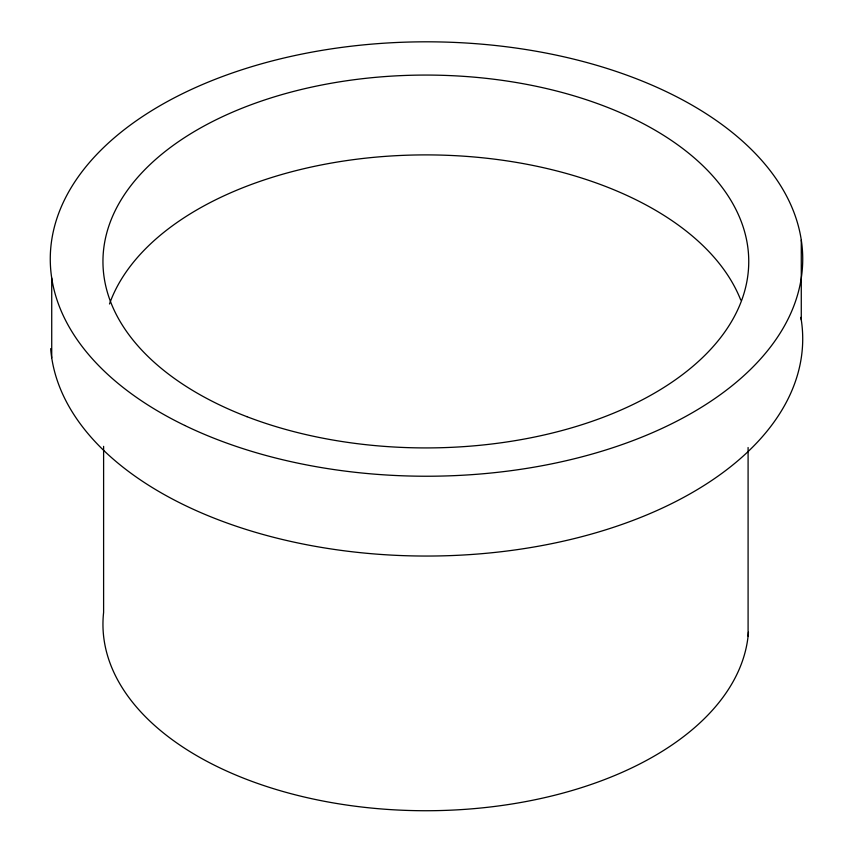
<?xml version="1.0" encoding="UTF-8"?>
<svg xmlns="http://www.w3.org/2000/svg" width="853" height="853" viewBox="0 0 853 853"><rect width="100%" height="100%" fill="white"/><g stroke="black" fill="none" stroke-linecap="round" stroke-linejoin="round"><path stroke-width="1.28" d="M801.276 240.034L801.276 319.854M748.092 447.516L748.092 636.178M103.608 446.354L103.608 612.433A322.892 186.423 0 0 0 408.672 810.467A322.892 186.423 0 0 0 748.454 632.265M51.724 278.014L51.724 357.834M109.493 303.988A322.892 186.423 0 0 1 422.32 154.905A322.892 186.423 0 0 1 740.724 300.011M800.871 317.369A376.216 217.206 0 0 1 453.604 555.484A376.216 217.206 0 0 1 50.668 348.653M184.749 425.455A376.216 217.206 0 0 0 797.022 296.684A376.216 217.206 0 0 0 297.729 54.933A376.216 217.206 0 0 0 184.749 425.455M246.922 416.68A322.892 186.423 0 0 0 748.092 273.365A322.892 186.423 0 0 0 282.535 94.438A322.892 186.423 0 0 0 246.922 416.68"/></g></svg>
